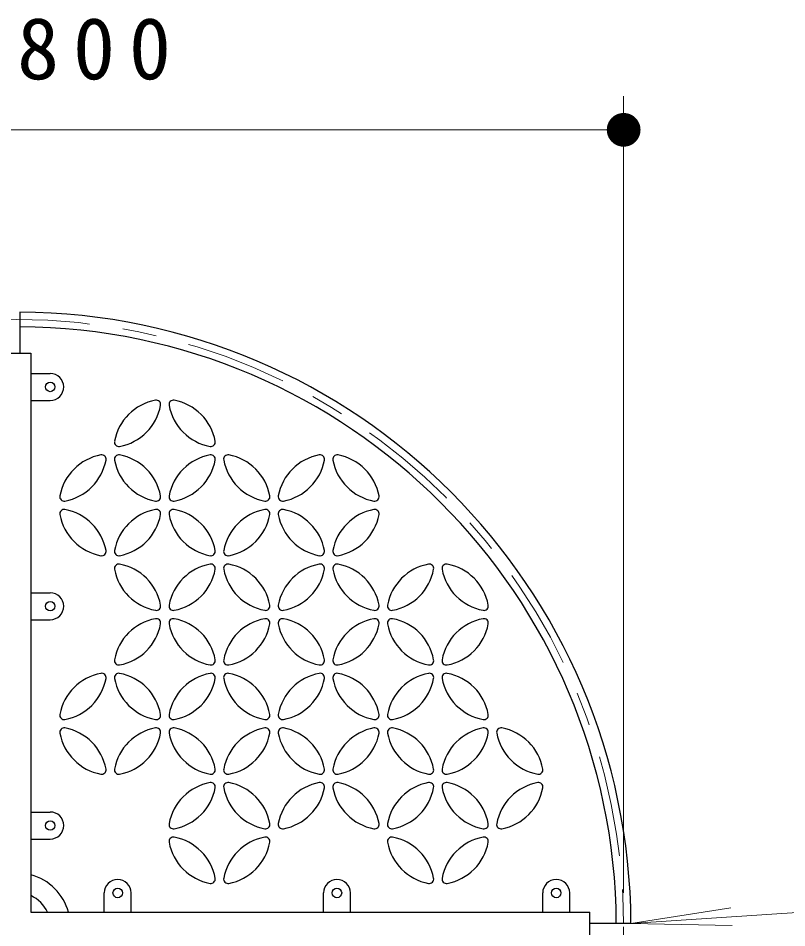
# Model space of a CAD drawing. Units: millimetres on the paper, scale 1:50. Extents: x -385 to 0, y -297 to 267.
# Drawn here: x -130.91 to -108.12, y 137.61 to 164.57 of the extents above; entities that cross this region are included whole.
import ezdxf

# ---------------------------------------------------------------- set-up
doc = ezdxf.new("R2010")
doc.units = ezdxf.units.MM
doc.linetypes.add('USER2', pattern=[6, 3, -1, 1, -1])
doc.layers.add('LY_1', color=7, linetype='Continuous', lineweight=25)
doc.styles.add('ＭＳ ゴシック', font='')
doc.styles.get('ＭＳ ゴシック').set_extended_font_data('MS Gothic')

# ---------------------------------------------------------------- blocks, each defined once
blk = doc.blocks.new('filled_dot')
at = {"color": 0, "linetype": 'Continuous', "lineweight": -2, "const_width": 1.25}
blk.add_lwpolyline([(-0.625, 0, 1), (0.625, 0, 1)], format="xyb", close=True, dxfattribs=at)

msp = doc.modelspace()

# ---------------------------------------------------------------- linework, layer by layer
at = {"layer": 'LY_1', "lineweight": 13}
for p, q in [((-112.958, 138.643), (-112.958, 162.264)), ((-148.958, 161.264), (-112.958, 161.264)), ((-102.731, 138.403), (-112.741, 137.743)), ((-112.741, 137.743), (-109.776, 138.201)), ((-112.741, 137.743), (-109.742, 137.679))]:
    msp.add_line(p, q, dxfattribs=at)
at = {"layer": 'LY_1'}
for p, q in [((-130.858, 155.86), (-130.858, 154.643)), ((-131.385, 154.643), (-130.531, 154.643)), ((-130.531, 154.643), (-130.531, 138.07)), ((-130.531, 154.043), (-129.958, 154.043)), ((-130.531, 153.243), (-129.958, 153.243)), ((-130.531, 147.543), (-129.958, 147.543)), ((-130.531, 146.743), (-129.958, 146.743)), ((-130.531, 141.043), (-129.958, 141.043)), ((-130.531, 140.243), (-129.958, 140.243)), ((-128.358, 138.07), (-128.358, 138.643)), ((-127.558, 138.07), (-127.558, 138.643)), ((-121.858, 138.07), (-121.858, 138.643)), ((-121.058, 138.07), (-121.058, 138.643)), ((-115.358, 138.07), (-115.358, 138.643)), ((-114.558, 138.07), (-114.558, 138.643)), ((-130.531, 138.07), (-113.958, 138.07)), ((-113.958, 137.216), (-113.958, 138.07)), ((-112.741, 137.743), (-113.958, 137.743))]:
    msp.add_line(p, q, dxfattribs=at)
at = {"layer": 'LY_1', "linetype": 'USER2', "lineweight": 13}
msp.add_circle((-130.958, 137.643), 18, dxfattribs=at)
at = {"layer": 'LY_1'}
for centre in [(-129.958, 153.643), (-129.958, 147.143), (-129.958, 140.643), (-127.958, 138.643), (-121.458, 138.643), (-114.958, 138.643)]:
    msp.add_circle(centre, 0.14, dxfattribs=at)
for centre, radius, start, end in [((-130.958, 137.643), 18.217, 0.3145, 89.6855), ((-130.958, 137.643), 17.783, 0.3222, 89.6778), ((-129.958, 153.643), 0.4, 270, 90), ((-126.56, 151.754), 1.519, 100.5078, 169.4922), ((-126.814, 153.12), 0.13, 349.4922, 100.5078), ((-126.307, 153.12), 0.13, 79.4922, 190.5078), ((-126.56, 151.754), 1.519, 10.5078, 79.4922), ((-128.179, 153.373), 1.519, 280.5078, 349.4922), ((-124.941, 153.373), 1.519, 190.5078, 259.4922), ((-127.926, 152.007), 0.13, 169.4922, 280.5078), ((-125.195, 152.007), 0.13, 259.4922, 10.5078), ((-128.179, 150.135), 1.519, 100.5078, 169.4922), ((-128.432, 151.501), 0.13, 349.4922, 100.5078), ((-127.926, 151.501), 0.13, 79.4922, 190.5078), ((-128.179, 150.135), 1.519, 10.5078, 79.4922), ((-124.941, 150.135), 1.519, 100.5078, 169.4922), ((-125.195, 151.501), 0.13, 349.4922, 100.5078), ((-124.688, 151.501), 0.13, 79.4922, 190.5078), ((-124.941, 150.135), 1.519, 10.5078, 79.4922), ((-121.704, 150.135), 1.519, 100.5078, 169.4922), ((-121.957, 151.501), 0.13, 349.4922, 100.5078), ((-121.45, 151.501), 0.13, 79.4922, 190.5078), ((-121.704, 150.135), 1.519, 10.5078, 79.4922), ((-129.798, 151.754), 1.519, 280.5078, 349.4922), ((-126.56, 151.754), 1.519, 190.5078, 259.4922), ((-126.56, 151.754), 1.519, 280.5078, 349.4922), ((-123.322, 151.754), 1.519, 190.5078, 259.4922), ((-123.322, 151.754), 1.519, 280.5078, 349.4922), ((-120.085, 151.754), 1.519, 190.5078, 259.4922), ((-129.545, 150.389), 0.13, 169.4922, 280.5078), ((-126.814, 150.389), 0.13, 259.4922, 10.5078), ((-126.307, 150.389), 0.13, 169.4922, 280.5078), ((-123.576, 150.389), 0.13, 259.4922, 10.5078), ((-123.069, 150.389), 0.13, 169.4922, 280.5078), ((-120.338, 150.389), 0.13, 259.4922, 10.5078), ((-129.545, 149.882), 0.13, 79.4922, 190.5078), ((-129.798, 148.516), 1.519, 10.5078, 79.4922), ((-126.56, 148.516), 1.519, 100.5078, 169.4922), ((-126.814, 149.882), 0.13, 349.4922, 100.5078), ((-126.307, 149.882), 0.13, 79.4922, 190.5078), ((-126.56, 148.516), 1.519, 10.5078, 79.4922), ((-123.322, 148.516), 1.519, 100.5078, 169.4922), ((-123.576, 149.882), 0.13, 349.4922, 100.5078), ((-123.069, 149.882), 0.13, 79.4922, 190.5078), ((-123.322, 148.516), 1.519, 10.5078, 79.4922), ((-120.085, 148.516), 1.519, 100.5078, 169.4922), ((-120.338, 149.882), 0.13, 349.4922, 100.5078), ((-128.179, 150.135), 1.519, 190.5078, 259.4922), ((-128.179, 150.135), 1.519, 280.5078, 349.4922), ((-124.941, 150.135), 1.519, 190.5078, 259.4922), ((-124.941, 150.135), 1.519, 280.5078, 349.4922), ((-121.704, 150.135), 1.519, 190.5078, 259.4922), ((-121.704, 150.135), 1.519, 280.5078, 349.4922), ((-128.432, 148.77), 0.13, 259.4922, 10.5078), ((-127.926, 148.77), 0.13, 169.4922, 280.5078), ((-125.195, 148.77), 0.13, 259.4922, 10.5078), ((-124.688, 148.77), 0.13, 169.4922, 280.5078), ((-121.957, 148.77), 0.13, 259.4922, 10.5078), ((-121.45, 148.77), 0.13, 169.4922, 280.5078), ((-127.926, 148.263), 0.13, 79.4922, 190.5078), ((-128.179, 146.897), 1.519, 10.5078, 79.4922), ((-124.941, 146.897), 1.519, 100.5078, 169.4922), ((-125.195, 148.263), 0.13, 349.4922, 100.5078), ((-124.688, 148.263), 0.13, 79.4922, 190.5078), ((-124.941, 146.897), 1.519, 10.5078, 79.4922), ((-121.704, 146.897), 1.519, 100.5078, 169.4922), ((-121.957, 148.263), 0.13, 349.4922, 100.5078), ((-121.45, 148.263), 0.13, 79.4922, 190.5078), ((-121.704, 146.897), 1.519, 10.5078, 79.4922), ((-118.466, 146.897), 1.519, 100.5078, 169.4922), ((-118.719, 148.263), 0.13, 349.4922, 100.5078), ((-118.213, 148.263), 0.13, 79.4922, 190.5078), ((-118.466, 146.897), 1.519, 10.5078, 79.4922), ((-126.56, 148.516), 1.519, 190.5078, 259.4922), ((-126.56, 148.516), 1.519, 280.5078, 349.4922), ((-123.322, 148.516), 1.519, 190.5078, 259.4922), ((-123.322, 148.516), 1.519, 280.5078, 349.4922), ((-120.085, 148.516), 1.519, 190.5078, 259.4922), ((-120.085, 148.516), 1.519, 280.5078, 349.4922), ((-116.847, 148.516), 1.519, 190.5078, 259.4922), ((-129.958, 147.143), 0.4, 270, 90), ((-126.814, 147.151), 0.13, 259.4922, 10.5078), ((-126.307, 147.151), 0.13, 169.4922, 280.5078), ((-123.576, 147.151), 0.13, 259.4922, 10.5078), ((-123.069, 147.151), 0.13, 169.4922, 280.5078), ((-120.338, 147.151), 0.13, 259.4922, 10.5078), ((-119.831, 147.151), 0.13, 169.4922, 280.5078), ((-117.1, 147.151), 0.13, 259.4922, 10.5078), ((-126.56, 145.279), 1.519, 100.5078, 169.4922), ((-126.814, 146.644), 0.13, 349.4922, 100.5078), ((-126.307, 146.644), 0.13, 79.4922, 190.5078), ((-126.56, 145.279), 1.519, 10.5078, 79.4922), ((-123.322, 145.279), 1.519, 100.5078, 169.4922), ((-123.576, 146.644), 0.13, 349.4922, 100.5078), ((-123.069, 146.644), 0.13, 79.4922, 190.5078), ((-123.322, 145.279), 1.519, 10.5078, 79.4922), ((-120.085, 145.279), 1.519, 100.5078, 169.4922), ((-120.338, 146.644), 0.13, 349.4922, 100.5078), ((-119.831, 146.644), 0.13, 79.4922, 190.5078), ((-120.085, 145.279), 1.519, 10.5078, 79.4922), ((-116.847, 145.279), 1.519, 100.5078, 169.4922), ((-117.1, 146.644), 0.13, 349.4922, 100.5078), ((-128.179, 146.897), 1.519, 280.5078, 349.4922), ((-124.941, 146.897), 1.519, 190.5078, 259.4922), ((-124.941, 146.897), 1.519, 280.5078, 349.4922), ((-121.704, 146.897), 1.519, 190.5078, 259.4922), ((-121.704, 146.897), 1.519, 280.5078, 349.4922), ((-118.466, 146.897), 1.519, 190.5078, 259.4922), ((-118.466, 146.897), 1.519, 280.5078, 349.4922), ((-127.926, 145.532), 0.13, 169.4922, 280.5078), ((-125.195, 145.532), 0.13, 259.4922, 10.5078), ((-124.688, 145.532), 0.13, 169.4922, 280.5078), ((-121.957, 145.532), 0.13, 259.4922, 10.5078), ((-121.45, 145.532), 0.13, 169.4922, 280.5078), ((-118.719, 145.532), 0.13, 259.4922, 10.5078), ((-118.213, 145.532), 0.13, 169.4922, 280.5078), ((-128.179, 143.66), 1.519, 100.5078, 169.4922), ((-128.432, 145.025), 0.13, 349.4922, 100.5078), ((-127.926, 145.025), 0.13, 79.4922, 190.5078), ((-128.179, 143.66), 1.519, 10.5078, 79.4922), ((-124.941, 143.66), 1.519, 100.5078, 169.4922), ((-125.195, 145.025), 0.13, 349.4922, 100.5078), ((-124.688, 145.025), 0.13, 79.4922, 190.5078), ((-124.941, 143.66), 1.519, 10.5078, 79.4922), ((-121.704, 143.66), 1.519, 100.5078, 169.4922), ((-121.957, 145.025), 0.13, 349.4922, 100.5078), ((-121.45, 145.025), 0.13, 79.4922, 190.5078), ((-121.704, 143.66), 1.519, 10.5078, 79.4922), ((-118.466, 143.66), 1.519, 100.5078, 169.4922), ((-118.719, 145.025), 0.13, 349.4922, 100.5078), ((-118.213, 145.025), 0.13, 79.4922, 190.5078), ((-118.466, 143.66), 1.519, 10.5078, 79.4922), ((-129.798, 145.279), 1.519, 280.5078, 349.4922), ((-126.56, 145.279), 1.519, 190.5078, 259.4922), ((-126.56, 145.279), 1.519, 280.5078, 349.4922), ((-123.322, 145.279), 1.519, 190.5078, 259.4922), ((-123.322, 145.279), 1.519, 280.5078, 349.4922), ((-120.085, 145.279), 1.519, 190.5078, 259.4922), ((-120.085, 145.279), 1.519, 280.5078, 349.4922), ((-116.847, 145.279), 1.519, 190.5078, 259.4922), ((-129.545, 143.913), 0.13, 169.4922, 280.5078), ((-126.814, 143.913), 0.13, 259.4922, 10.5078), ((-126.307, 143.913), 0.13, 169.4922, 280.5078), ((-123.576, 143.913), 0.13, 259.4922, 10.5078), ((-123.069, 143.913), 0.13, 169.4922, 280.5078), ((-120.338, 143.913), 0.13, 259.4922, 10.5078), ((-119.831, 143.913), 0.13, 169.4922, 280.5078), ((-117.1, 143.913), 0.13, 259.4922, 10.5078), ((-129.545, 143.406), 0.13, 79.4922, 190.5078), ((-129.798, 142.041), 1.519, 10.5078, 79.4922), ((-126.56, 142.041), 1.519, 100.5078, 169.4922), ((-126.814, 143.406), 0.13, 349.4922, 100.5078), ((-126.307, 143.406), 0.13, 79.4922, 190.5078), ((-126.56, 142.041), 1.519, 10.5078, 79.4922), ((-123.322, 142.041), 1.519, 100.5078, 169.4922), ((-123.576, 143.406), 0.13, 349.4922, 100.5078), ((-123.069, 143.406), 0.13, 79.4922, 190.5078), ((-123.322, 142.041), 1.519, 10.5078, 79.4922), ((-120.085, 142.041), 1.519, 100.5078, 169.4922), ((-120.338, 143.406), 0.13, 349.4922, 100.5078), ((-119.831, 143.406), 0.13, 79.4922, 190.5078), ((-120.085, 142.041), 1.519, 10.5078, 79.4922), ((-116.847, 142.041), 1.519, 100.5078, 169.4922), ((-117.1, 143.406), 0.13, 349.4922, 100.5078), ((-116.594, 143.406), 0.13, 79.4922, 190.5078), ((-116.847, 142.041), 1.519, 10.5078, 79.4922), ((-128.179, 143.66), 1.519, 190.5078, 259.4922), ((-128.179, 143.66), 1.519, 280.5078, 349.4922), ((-124.941, 143.66), 1.519, 190.5078, 259.4922), ((-124.941, 143.66), 1.519, 280.5078, 349.4922), ((-121.704, 143.66), 1.519, 190.5078, 259.4922), ((-121.704, 143.66), 1.519, 280.5078, 349.4922), ((-118.466, 143.66), 1.519, 190.5078, 259.4922), ((-118.466, 143.66), 1.519, 280.5078, 349.4922), ((-115.228, 143.66), 1.519, 190.5078, 259.4922), ((-128.432, 142.294), 0.13, 259.4922, 10.5078), ((-127.926, 142.294), 0.13, 169.4922, 280.5078), ((-125.195, 142.294), 0.13, 259.4922, 10.5078), ((-124.688, 142.294), 0.13, 169.4922, 280.5078), ((-121.957, 142.294), 0.13, 259.4922, 10.5078), ((-121.45, 142.294), 0.13, 169.4922, 280.5078), ((-118.719, 142.294), 0.13, 259.4922, 10.5078), ((-118.213, 142.294), 0.13, 169.4922, 280.5078), ((-115.481, 142.294), 0.13, 259.4922, 10.5078), ((-124.941, 140.422), 1.519, 100.5078, 169.4922), ((-125.195, 141.787), 0.13, 349.4922, 100.5078), ((-124.688, 141.787), 0.13, 79.4922, 190.5078), ((-124.941, 140.422), 1.519, 10.5078, 79.4922), ((-121.704, 140.422), 1.519, 100.5078, 169.4922), ((-121.957, 141.787), 0.13, 349.4922, 100.5078), ((-121.45, 141.787), 0.13, 79.4922, 190.5078), ((-121.704, 140.422), 1.519, 10.5078, 79.4922), ((-118.466, 140.422), 1.519, 100.5078, 169.4922), ((-118.719, 141.787), 0.13, 349.4922, 100.5078), ((-118.213, 141.787), 0.13, 79.4922, 190.5078), ((-118.466, 140.422), 1.519, 10.5078, 79.4922), ((-115.228, 140.422), 1.519, 100.5078, 169.4922), ((-115.481, 141.787), 0.13, 349.4922, 100.5078), ((-126.56, 142.041), 1.519, 280.5078, 349.4922), ((-123.322, 142.041), 1.519, 190.5078, 259.4922), ((-123.322, 142.041), 1.519, 280.5078, 349.4922), ((-120.085, 142.041), 1.519, 190.5078, 259.4922), ((-120.085, 142.041), 1.519, 280.5078, 349.4922), ((-116.847, 142.041), 1.519, 190.5078, 259.4922), ((-116.847, 142.041), 1.519, 280.5078, 349.4922), ((-129.958, 140.643), 0.4, 270, 90), ((-126.307, 140.675), 0.13, 169.4922, 280.5078), ((-123.576, 140.675), 0.13, 259.4922, 10.5078), ((-123.069, 140.675), 0.13, 169.4922, 280.5078), ((-120.338, 140.675), 0.13, 259.4922, 10.5078), ((-119.831, 140.675), 0.13, 169.4922, 280.5078), ((-117.1, 140.675), 0.13, 259.4922, 10.5078), ((-116.594, 140.675), 0.13, 169.4922, 280.5078), ((-126.307, 140.169), 0.13, 79.4922, 190.5078), ((-126.56, 138.803), 1.519, 10.5078, 79.4922), ((-123.322, 138.803), 1.519, 100.5078, 169.4922), ((-123.576, 140.169), 0.13, 349.4922, 100.5078), ((-119.831, 140.169), 0.13, 79.4922, 190.5078), ((-120.085, 138.803), 1.519, 10.5078, 79.4922), ((-116.847, 138.803), 1.519, 100.5078, 169.4922), ((-117.1, 140.169), 0.13, 349.4922, 100.5078), ((-124.941, 140.422), 1.519, 190.5078, 259.4922), ((-124.941, 140.422), 1.519, 280.5078, 349.4922), ((-118.466, 140.422), 1.519, 190.5078, 259.4922), ((-118.466, 140.422), 1.519, 280.5078, 349.4922), ((-130.958, 137.643), 1.6, 15.4784, 74.5216), ((-127.958, 138.643), 0.4, 0, 180), ((-125.195, 139.056), 0.13, 259.4922, 10.5078), ((-124.688, 139.056), 0.13, 169.4922, 280.5078), ((-121.458, 138.643), 0.4, 0, 180), ((-118.719, 139.056), 0.13, 259.4922, 10.5078), ((-118.213, 139.056), 0.13, 169.4922, 280.5078), ((-114.958, 138.643), 0.4, 0, 180), ((-130.958, 137.643), 1.016, 24.852, 65.148)]:
    msp.add_arc(centre, radius, start, end, dxfattribs=at)

# ---------------------------------------------------------------- block references
at = {"layer": 'LY_1', "lineweight": 13, "xscale": 0.4, "yscale": 0.4, "rotation": 180}
msp.add_blockref('filled_dot', (-112.958, 161.264), dxfattribs=at)

# ---------------------------------------------------------------- texts
at = {"layer": 'LY_1', "insert": (-130.544, 162.264), "char_height": 1.833, "attachment_point": 8, "style": 'ＭＳ ゴシック'}
msp.add_mtext('\\T1.33;φ1800', dxfattribs=at)

doc.saveas('drawing.dxf')
